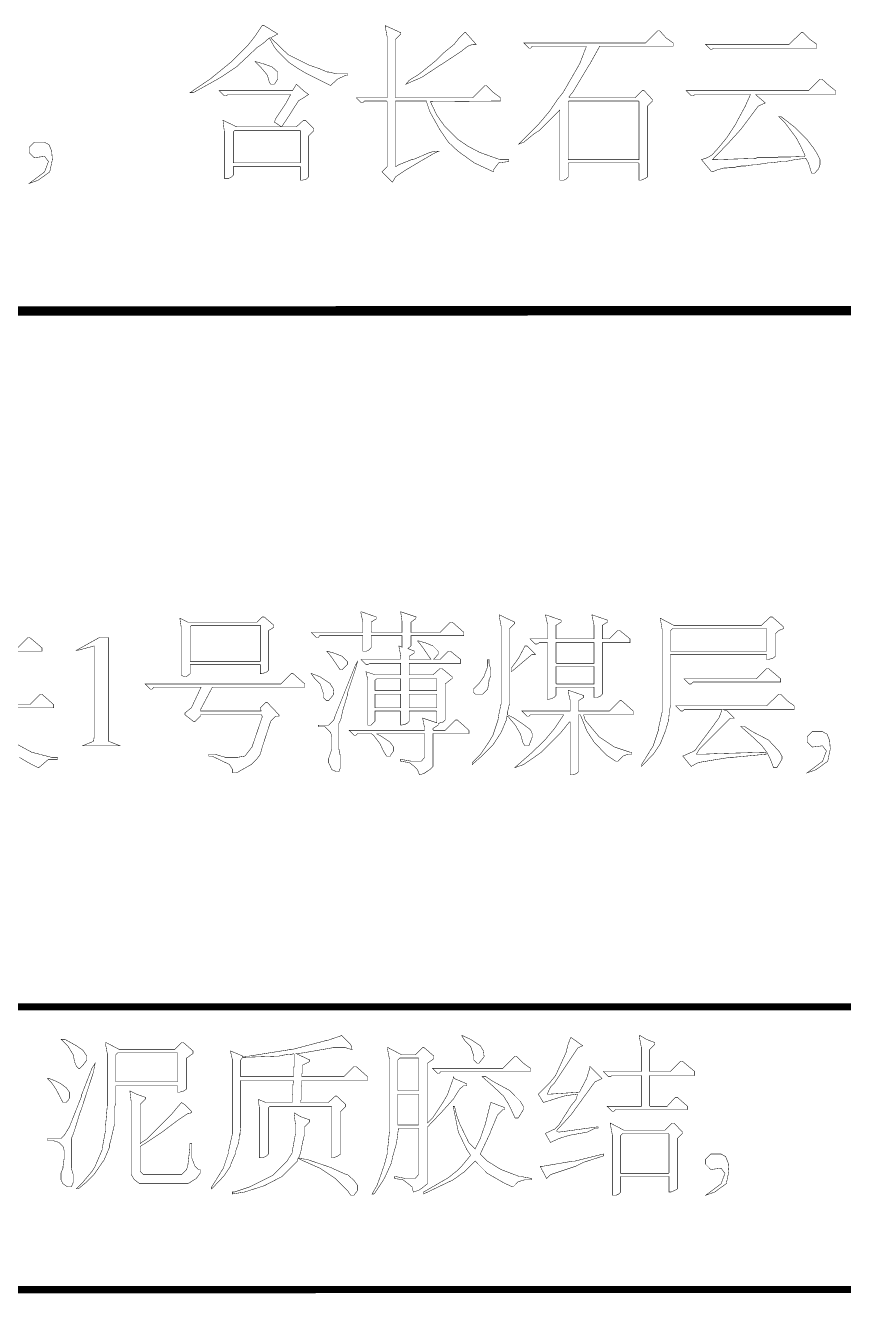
# Model space of a CAD drawing. Extents: x 94 to 452, y -72 to 1042.
# Drawn here: x 293.31 to 310.75, y 393.93 to 420.95 of the extents above; entities that cross this region are included whole.
import ezdxf

# ---------------------------------------------------------------- set-up
doc = ezdxf.new("R2010")
doc.units = 0
doc.header["$MEASUREMENT"] = 0
doc.layers.add('TREE_LAYER', color=7, linetype='Continuous')

msp = doc.modelspace()

# ---------------------------------------------------------------- linework, layer by layer
at = {"layer": 'TREE_LAYER'}
for points, const_width, elevation in [([(298.39848, 420.94358), (298.357303, 420.94358), (298.343578, 420.929854), (298.206323, 420.723972), (298.069068, 420.545541), (297.684754, 420.161227), (297.245539, 419.804364), (296.820048, 419.516129), (296.888676, 419.516129), (297.286715, 419.735737), (297.478872, 419.845541), (297.808284, 420.065148), (298.247499, 420.476913), (298.288676, 420.504364), (298.384754, 420.572992), (298.508284, 420.682795), (298.604362, 420.504364), (298.686715, 420.39456), (298.920048, 420.161227), (299.125931, 420.023972), (299.290637, 419.927893), (299.812205, 419.667109), (299.963186, 419.804364), (300.141617, 419.886717), (300.182793, 419.886717), (300.182793, 419.914168), (299.94946, 419.914168), (299.771029, 419.955344), (299.743578, 419.955344), (299.578872, 420.023972), (299.345539, 420.106325), (298.906323, 420.325933), (298.535735, 420.682795), (298.686715, 420.765148), (298.39848, 420.94358), (298.39848, 420.94358)], 0.01, 44), ([(300.978872, 420.94358), (300.978872, 420.94358), (300.978872, 420.916129), (301.020048, 420.696521), (301.020048, 419.406325), (301.006323, 419.406325), (300.361225, 419.406325), (300.471029, 419.296521), (300.49848, 419.296521), (300.539656, 419.337697), (301.006323, 419.337697), (301.020048, 419.323972), (301.020048, 417.937697), (300.910244, 417.827893), (301.129852, 417.608286), (301.19848, 417.71809), (301.212205, 417.731815), (301.418088, 417.86907), (301.788676, 418.088678), (302.04946, 418.239658), (302.118088, 418.267109), (302.035735, 418.267109), (301.925931, 418.239658), (301.569068, 418.088678), (301.541617, 418.088678), (301.267107, 417.978874), (301.19848, 417.937697), (301.19848, 417.951423), (301.19848, 419.323972), (301.19848, 419.337697), (301.857303, 419.337697), (301.857303, 419.323972), (301.925931, 419.11809), (301.953382, 419.063188), (302.145539, 418.72005), (302.32397, 418.459266), (302.529852, 418.267109), (302.872989, 418.02005), (303.284754, 417.827893), (303.284754, 417.86907), (303.394558, 418.02005), (303.614166, 418.047501), (303.614166, 418.088678), (303.422009, 418.088678), (302.996519, 418.239658), (302.735735, 418.376913), (302.516127, 418.527893), (302.241617, 418.802403), (302.076911, 419.035737), (301.939656, 419.323972), (303.435735, 419.337697), (303.435735, 419.406325), (303.284754, 419.516129), (303.133774, 419.667109), (303.106323, 419.667109), (302.845539, 419.406325), (301.19848, 419.406325), (301.19848, 419.406325), (301.19848, 420.655344), (301.308284, 420.765148), (301.308284, 420.792599), (301.129852, 420.874952), (300.978872, 420.94358), (300.978872, 420.94358)], 0.01, 44), ([(302.694558, 420.792599), (302.667107, 420.792599), (302.543578, 420.66907), (302.447499, 420.545541), (302.227891, 420.367109), (302.063186, 420.202403), (301.706323, 419.914168), (301.486715, 419.776913), (301.418088, 419.69456), (301.761225, 419.845541), (302.59848, 420.39456), (302.735735, 420.504364), (302.845539, 420.545541), (302.914166, 420.545541), (302.694558, 420.792599), (302.694558, 420.792599)], 0.01, 44), ([(306.825931, 420.833776), (306.784754, 420.833776), (306.52397, 420.572992), (303.929852, 420.572992), (304.039656, 420.463188), (304.080833, 420.463188), (304.108284, 420.504364), (305.261225, 420.504364), (305.261225, 420.490639), (305.12397, 420.133776), (304.767107, 419.516129), (304.657303, 419.378874), (304.478872, 419.11809), (304.259264, 418.857305), (303.820048, 418.41809), (303.929852, 418.459266), (304.14946, 418.637697), (304.259264, 418.706325), (304.69848, 419.145541), (304.69848, 419.145541), (304.69848, 417.649462), (304.780833, 417.649462), (304.835735, 417.676913), (304.876911, 417.71809), (304.876911, 418.006325), (304.890637, 418.02005), (306.372989, 418.02005), (306.386715, 418.006325), (306.386715, 417.649462), (306.427891, 417.649462), (306.52397, 417.690639), (306.565146, 417.71809), (306.565146, 419.227893), (306.67495, 419.337697), (306.67495, 419.365148), (306.496519, 419.557305), (306.455342, 419.557305), (306.304362, 419.406325), (304.904362, 419.406325), (304.890637, 419.42005), (304.986715, 419.54358), (305.316127, 420.092599), (305.343578, 420.133776), (305.54946, 420.504364), (307.114166, 420.504364), (307.114166, 420.572992), (306.963186, 420.682795), (306.825931, 420.833776), (306.825931, 420.833776)], 0.01, 44), ([(309.886715, 420.792599), (309.845539, 420.792599), (309.584754, 420.545541), (307.80044, 420.545541), (307.910244, 420.435737), (307.937695, 420.435737), (307.978872, 420.463188), (310.17495, 420.463188), (310.17495, 420.545541), (310.02397, 420.655344), (309.886715, 420.792599), (309.886715, 420.792599)], 0.01, 44), ([(298.220048, 420.174952), (298.206323, 420.174952), (298.329852, 420.051423), (298.467107, 419.886717), (298.508284, 419.735737), (298.535735, 419.69456), (298.618088, 419.69456), (298.686715, 419.804364), (298.686715, 419.955344), (298.563186, 420.065148), (298.371029, 420.133776), (298.316127, 420.147501), (298.220048, 420.174952), (298.220048, 420.174952)], 0.01, 44), ([(299.084754, 419.69456), (299.002401, 419.557305), (297.437695, 419.557305), (297.547499, 419.447501), (297.588676, 419.447501), (297.629852, 419.474952), (298.961225, 419.474952), (298.961225, 419.474952), (298.865146, 419.296521), (298.645539, 418.967109), (298.618088, 418.898482), (298.618088, 418.884756), (298.727891, 418.816129), (298.755342, 418.788678), (298.755342, 418.788678), (297.808284, 418.788678), (297.520048, 418.925933), (297.547499, 418.692599), (297.547499, 417.690639), (297.643578, 417.690639), (297.69848, 417.71809), (297.739656, 417.759266), (297.739656, 417.937697), (297.739656, 417.937697), (299.153382, 417.937697), (299.167107, 417.937697), (299.167107, 417.649462), (299.208284, 417.649462), (299.304362, 417.676913), (299.345539, 417.71809), (299.345539, 418.596521), (299.455342, 418.706325), (299.455342, 418.747501), (299.276911, 418.925933), (299.235735, 418.925933), (299.084754, 418.788678), (298.769068, 418.788678), (298.769068, 418.788678), (298.865146, 418.925933), (299.125931, 419.337697), (299.345539, 419.474952), (299.235735, 419.557305), (299.084754, 419.69456), (299.084754, 419.69456)], 0.01, 44), ([(310.284754, 419.804364), (310.243578, 419.804364), (309.996519, 419.557305), (307.388676, 419.557305), (307.49848, 419.447501), (307.539656, 419.447501), (307.580833, 419.474952), (308.761225, 419.474952), (308.761225, 419.474952), (308.651421, 419.227893), (308.472989, 418.898482), (308.445539, 418.84358), (308.267107, 418.56907), (308.088676, 418.349462), (307.937695, 418.184756), (307.841617, 418.129854), (307.718088, 418.088678), (307.92397, 417.841619), (307.951421, 417.827893), (308.047499, 417.86907), (308.19848, 417.910246), (308.267107, 417.910246), (308.308284, 417.923972), (308.34946, 417.923972), (308.390637, 417.923972), (308.431813, 417.923972), (308.472989, 417.937697), (308.541617, 417.937697), (308.555342, 417.951423), (308.665146, 417.951423), (308.678872, 417.965148), (308.706323, 417.965148), (308.843578, 417.978874), (308.884754, 417.978874), (308.89848, 417.978874), (308.967107, 417.992599), (309.145539, 418.02005), (309.186715, 418.02005), (309.186715, 418.02005), (309.420048, 418.047501), (309.461225, 418.047501), (309.502401, 418.047501), (309.708284, 418.088678), (309.941617, 418.116129), (309.996519, 418.02005), (310.065146, 417.800442), (310.133774, 417.800442), (310.216127, 417.896521), (310.243578, 417.978874), (310.243578, 418.088678), (310.17495, 418.225933), (310.106323, 418.335737), (309.969068, 418.514168), (309.708284, 418.774952), (309.516127, 418.925933), (309.406323, 419.008286), (309.365146, 419.008286), (309.488676, 418.884756), (309.735735, 418.555344), (309.845539, 418.349462), (309.927891, 418.171031), (309.914166, 418.157305), (309.571029, 418.14358), (309.571029, 418.14358), (309.461225, 418.14358), (309.461225, 418.14358), (309.351421, 418.14358), (309.337695, 418.129854), (309.227891, 418.129854), (309.227891, 418.129854), (309.118088, 418.129854), (309.118088, 418.129854), (308.89848, 418.129854), (308.884754, 418.116129), (308.061225, 418.088678), (308.061225, 418.088678), (307.951421, 418.088678), (307.951421, 418.088678), (308.308284, 418.459266), (308.569068, 418.747501), (308.925931, 419.227893), (309.076911, 419.296521), (308.884754, 419.461227), (308.871029, 419.474952), (308.871029, 419.474952), (310.572989, 419.474952), (310.572989, 419.557305), (310.435735, 419.667109), (310.284754, 419.804364), (310.284754, 419.804364)], 0.01, 44), ([(304.876911, 419.323972), (304.890637, 419.337697), (306.372989, 419.337697), (306.386715, 419.323972), (306.386715, 418.088678), (306.372989, 418.088678), (304.890637, 418.088678), (304.876911, 418.088678), (304.876911, 419.323972), (304.876911, 419.323972)], 0.01, 44), ([(297.767107, 418.706325), (297.767107, 418.706325), (299.153382, 418.706325), (299.167107, 418.706325), (299.167107, 418.02005), (299.153382, 418.02005), (297.739656, 418.02005), (297.739656, 418.02005), (297.739656, 418.678874), (297.767107, 418.706325), (297.767107, 418.706325)], 0.01, 44), ([(293.718088, 418.459266), (293.49848, 418.459266), (293.388676, 418.349462), (293.388676, 418.239658), (293.49848, 418.129854), (293.718088, 418.157305), (293.80044, 418.047501), (293.718088, 417.827893), (293.388676, 417.580835), (293.580833, 417.649462), (293.827891, 417.827893), (293.882793, 418.088678), (293.869068, 418.267109), (293.814166, 418.404364), (293.718088, 418.459266), (293.718088, 418.459266)], 0.01, 44), ([(221.22612, 414.84403), (449.22612, 414.90873)], 0.2, 228.000009), ([(298.398345, 408.345608), (298.357168, 408.345608), (298.247364, 408.235804), (296.765011, 408.235804), (296.600305, 408.318157), (296.627756, 408.139725), (296.627756, 407.110313), (296.696384, 407.069137), (296.73756, 407.069137), (296.819913, 407.137764), (296.819913, 407.316196), (296.819913, 407.329921), (298.315992, 407.329921), (298.315992, 407.316196), (298.315992, 407.137764), (298.357168, 407.137764), (298.466972, 407.178941), (298.494423, 407.220117), (298.494423, 408.057372), (298.604227, 408.126), (298.604227, 408.167176), (298.398345, 408.345608), (298.398345, 408.345608)], 0.01, 45), ([(300.470894, 408.455411), (300.457168, 408.455411), (300.457168, 408.441686), (300.498345, 408.249529), (300.498345, 408.029921), (300.498345, 408.016196), (299.400305, 408.016196), (299.510109, 407.906392), (299.551286, 407.906392), (299.578737, 407.947568), (300.498345, 407.947568), (300.498345, 407.947568), (300.498345, 407.618157), (300.580697, 407.618157), (300.635599, 407.645608), (300.676776, 407.686784), (300.676776, 407.947568), (300.690501, 407.947568), (301.335599, 407.947568), (301.335599, 407.947568), (301.335599, 407.714235), (301.335599, 407.70051), (301.266972, 407.727961), (301.308148, 407.522078), (301.294423, 407.439725), (300.457168, 407.439725), (300.566972, 407.329921), (300.608148, 407.329921), (300.649325, 407.357372), (301.294423, 407.357372), (301.308148, 407.357372), (301.308148, 407.110313), (301.294423, 407.110313), (300.772854, 407.110313), (300.690501, 407.137764), (300.566972, 407.178941), (300.608148, 407.00051), (300.608148, 406.039725), (300.676776, 406.039725), (300.759129, 406.122078), (300.759129, 406.327961), (300.759129, 406.341686), (301.294423, 406.341686), (301.308148, 406.327961), (301.308148, 406.039725), (301.390501, 406.053451), (301.445403, 406.080902), (301.48658, 406.122078), (301.48658, 406.327961), (301.48658, 406.341686), (302.06305, 406.341686), (302.076776, 406.327961), (302.076776, 406.094627), (302.06305, 406.094627), (301.774815, 406.190706), (301.815992, 405.984823), (301.815992, 405.929921), (300.210109, 405.929921), (300.319913, 405.820117), (300.347364, 405.820117), (300.388541, 405.861294), (300.676776, 405.861294), (300.731678, 405.820117), (300.868933, 405.641686), (300.93756, 405.490706), (301.006188, 405.380902), (301.088541, 405.380902), (301.088541, 405.394627), (301.157168, 405.490706), (301.157168, 405.573059), (301.074815, 405.682862), (300.868933, 405.820117), (300.800305, 405.847568), (300.800305, 405.861294), (300.800305, 405.861294), (301.815992, 405.861294), (301.815992, 405.861294), (301.815992, 405.353451), (301.747364, 405.271098), (301.541482, 405.271098), (301.308148, 405.312274), (301.308148, 405.271098), (301.48658, 405.243647), (301.596384, 405.161294), (301.665011, 405.092666), (301.706188, 404.982862), (301.802266, 405.010313), (301.925795, 405.092666), (301.994423, 405.161294), (301.994423, 405.861294), (302.008148, 405.861294), (302.76305, 405.861294), (302.76305, 405.929921), (302.515992, 406.149529), (302.474815, 406.149529), (302.255207, 405.929921), (302.008148, 405.929921), (301.994423, 405.943647), (301.994423, 405.971098), (302.104227, 406.039725), (302.104227, 406.080902), (302.117952, 406.080902), (302.214031, 406.108353), (302.255207, 406.149529), (302.255207, 406.918157), (302.392462, 407.027961), (302.406188, 407.027961), (302.406188, 407.069137), (302.18658, 407.247568), (302.145403, 407.247568), (301.994423, 407.110313), (301.48658, 407.110313), (301.48658, 407.110313), (301.48658, 407.357372), (301.48658, 407.357372), (302.584619, 407.357372), (302.584619, 407.439725), (302.365011, 407.618157), (302.323835, 407.618157), (302.145403, 407.439725), (302.008148, 407.439725), (302.008148, 407.439725), (302.104227, 407.549529), (302.104227, 407.618157), (301.994423, 407.727961), (301.829717, 407.796588), (301.774815, 407.810313), (301.678737, 407.837764), (301.665011, 407.837764), (301.774815, 407.70051), (301.953246, 407.439725), (301.953246, 407.439725), (301.48658, 407.439725), (301.48658, 407.508353), (301.596384, 407.57698), (301.596384, 407.618157), (301.459129, 407.673059), (301.527756, 407.727961), (301.527756, 407.947568), (301.527756, 407.947568), (302.653246, 407.947568), (302.653246, 408.016196), (302.406188, 408.235804), (302.365011, 408.235804), (302.145403, 408.016196), (301.527756, 408.016196), (301.527756, 408.029921), (301.527756, 408.235804), (301.623835, 408.304431), (301.63756, 408.345608), (301.308148, 408.455411), (301.308148, 408.455411), (301.308148, 408.441686), (301.335599, 408.249529), (301.335599, 408.029921), (301.335599, 408.016196), (300.690501, 408.016196), (300.676776, 408.029921), (300.676776, 408.235804), (300.78658, 408.304431), (300.78658, 408.345608), (300.470894, 408.455411), (300.470894, 408.455411)], 0.01, 45), ([(303.421874, 408.386784), (303.408148, 408.386784), (303.408148, 408.359333), (303.449325, 408.139725), (303.449325, 406.506392), (303.394423, 406.245608), (303.380697, 406.149529), (303.270894, 405.820117), (303.16109, 405.641686), (303.010109, 405.422078), (302.831678, 405.243647), (302.831678, 405.20247), (303.065011, 405.408353), (303.270894, 405.614235), (303.449325, 405.888745), (303.559129, 406.149529), (303.572854, 406.231882), (303.600305, 406.218157), (303.751286, 406.039725), (303.86109, 405.847568), (303.915992, 405.655411), (303.957168, 405.60051), (304.039521, 405.60051), (304.108148, 405.778941), (304.108148, 405.861294), (304.080697, 405.929921), (304.053246, 405.957372), (303.888541, 406.080902), (303.723835, 406.190706), (303.58658, 406.259333), (303.58658, 406.327961), (303.627756, 406.506392), (303.627756, 408.098549), (303.73756, 408.208353), (303.73756, 408.235804), (303.559129, 408.318157), (303.421874, 408.386784), (303.421874, 408.386784)], 0.01, 45), ([(304.410109, 408.386784), (304.396384, 408.386784), (304.396384, 408.373059), (304.43756, 408.180902), (304.43756, 407.878941), (304.43756, 407.878941), (304.066972, 407.878941), (304.176776, 407.769137), (304.217952, 407.769137), (304.259129, 407.796588), (304.43756, 407.796588), (304.43756, 407.796588), (304.43756, 406.588745), (304.519913, 406.60247), (304.574815, 406.629921), (304.615992, 406.671098), (304.615992, 406.849529), (304.629717, 406.849529), (305.425795, 406.849529), (305.425795, 406.849529), (305.425795, 406.629921), (305.494423, 406.629921), (305.56305, 406.657372), (305.604227, 406.698549), (305.604227, 407.796588), (305.617952, 407.796588), (306.194423, 407.796588), (306.194423, 407.878941), (305.974815, 408.057372), (305.933639, 408.057372), (305.755207, 407.878941), (305.617952, 407.878941), (305.604227, 407.878941), (305.604227, 408.167176), (305.714031, 408.235804), (305.714031, 408.27698), (305.398345, 408.386784), (305.384619, 408.386784), (305.384619, 408.373059), (305.425795, 408.180902), (305.425795, 407.878941), (305.425795, 407.878941), (304.629717, 407.878941), (304.615992, 407.878941), (304.615992, 408.167176), (304.725795, 408.235804), (304.725795, 408.27698), (304.410109, 408.386784), (304.410109, 408.386784)], 0.01, 45), ([(309.227756, 408.345608), (309.18658, 408.345608), (308.994423, 408.167176), (307.127756, 408.167176), (306.839521, 408.318157), (306.880697, 408.071098), (306.880697, 406.327961), (306.798345, 405.957372), (306.798345, 405.929921), (306.688541, 405.60051), (306.578737, 405.422078), (306.441482, 405.20247), (306.441482, 405.161294), (306.702266, 405.435804), (306.839521, 405.641686), (306.949325, 405.916196), (307.017952, 406.149529), (307.031678, 406.314235), (307.059129, 406.478941), (307.059129, 407.535804), (307.059129, 407.549529), (309.104227, 407.549529), (309.104227, 407.535804), (309.104227, 407.439725), (309.145403, 407.439725), (309.241482, 407.467176), (309.296384, 407.508353), (309.296384, 407.988745), (309.365011, 408.057372), (309.474815, 408.098549), (309.474815, 408.126), (309.227756, 408.345608), (309.227756, 408.345608)], 0.01, 45), ([(296.847364, 408.167176), (296.847364, 408.167176), (298.315992, 408.167176), (298.315992, 408.167176), (298.315992, 407.398549), (298.315992, 407.398549), (296.819913, 407.398549), (296.819913, 407.398549), (296.819913, 408.126), (296.847364, 408.167176), (296.847364, 408.167176)], 0.01, 45), ([(307.08658, 408.084823), (307.100305, 408.098549), (309.104227, 408.098549), (309.104227, 408.084823), (309.104227, 407.618157), (309.104227, 407.618157), (307.059129, 407.618157), (307.059129, 407.618157), (307.059129, 408.057372), (307.08658, 408.084823), (307.08658, 408.084823)], 0.01, 45), ([(292.345403, 407.618157), (293.66305, 407.618157), (293.66305, 407.686784), (293.402266, 407.906392), (293.36109, 407.906392), (293.141482, 407.686784)], 0.01, 45), ([(295.076776, 407.906392), (294.884619, 407.906392), (294.390501, 407.631882), (294.417952, 407.631882), (294.774815, 407.727961), (294.774815, 407.480902), (294.774815, 405.792666), (294.76109, 405.696588), (294.527756, 405.60051), (295.323835, 405.60051), (295.117952, 405.682862), (295.076776, 405.696588), (295.076776, 405.778941), (295.076776, 407.906392), (295.076776, 407.906392)], 0.01, 45), ([(303.998345, 407.727961), (303.957168, 407.727961), (303.819913, 407.467176), (303.668933, 407.261294), (303.668933, 407.178941), (304.108148, 407.549529), (304.176776, 407.549529), (303.998345, 407.727961), (303.998345, 407.727961)], 0.01, 45), ([(304.615992, 407.796588), (304.629717, 407.796588), (305.425795, 407.796588), (305.425795, 407.796588), (305.425795, 407.371098), (305.425795, 407.357372), (304.629717, 407.357372), (304.615992, 407.371098), (304.615992, 407.796588), (304.615992, 407.796588)], 0.01, 45), ([(299.743443, 407.618157), (299.729717, 407.618157), (299.839521, 407.480902), (300.017952, 407.220117), (300.059129, 407.220117), (300.168933, 407.329921), (300.168933, 407.398549), (300.059129, 407.508353), (299.880697, 407.57698), (299.825795, 407.590706), (299.743443, 407.618157), (299.743443, 407.618157)], 0.01, 45), ([(300.388541, 407.398549), (300.347364, 407.329921), (299.908148, 406.231882), (299.880697, 406.149529), (299.770894, 406.039725), (299.551286, 406.039725), (299.551286, 406.012274), (299.688541, 406.012274), (299.81207, 405.888745), (299.839521, 405.792666), (299.839521, 405.531882), (299.770894, 405.326), (299.770894, 405.243647), (299.839521, 405.092666), (299.935599, 405.05149), (299.990501, 405.05149), (300.017952, 405.120117), (300.017952, 405.394627), (299.990501, 405.531882), (299.990501, 406.080902), (300.031678, 406.163255), (300.072854, 406.355411), (300.168933, 406.671098), (300.168933, 406.712274), (300.347364, 407.247568), (300.388541, 407.398549), (300.388541, 407.398549)], 0.01, 45), ([(303.188541, 407.439725), (303.16109, 407.439725), (303.16109, 407.288745), (303.078737, 407.069137), (302.968933, 406.918157), (302.859129, 406.808353), (302.859129, 406.739725), (302.900305, 406.698549), (303.051286, 406.698549), (303.16109, 406.808353), (303.188541, 406.973059), (303.188541, 407.00051), (303.229717, 407.096588), (303.229717, 407.220117), (303.188541, 407.357372), (303.188541, 407.439725), (303.188541, 407.439725)], 0.01, 45), ([(304.615992, 407.288745), (304.629717, 407.288745), (305.425795, 407.288745), (305.425795, 407.288745), (305.425795, 406.931882), (305.425795, 406.918157), (304.629717, 406.918157), (304.615992, 406.931882), (304.615992, 407.288745), (304.615992, 407.288745)], 0.01, 45), ([(309.145403, 407.247568), (309.104227, 407.247568), (308.884619, 407.027961), (307.347364, 407.027961), (307.457168, 406.918157), (307.498345, 406.918157), (307.539521, 406.959333), (309.406188, 406.959333), (309.406188, 407.027961), (309.145403, 407.247568), (309.145403, 407.247568)], 0.01, 45), ([(299.015992, 407.137764), (298.974815, 407.137764), (298.755207, 406.918157), (295.859129, 406.918157), (295.968933, 406.808353), (296.010109, 406.808353), (296.051286, 406.849529), (297.053246, 406.849529), (297.053246, 406.849529), (297.039521, 406.822078), (296.847364, 406.410313), (296.710109, 406.30051), (296.710109, 406.259333), (296.888541, 406.122078), (296.929717, 406.122078), (297.039521, 406.231882), (297.039521, 406.259333), (298.343443, 406.259333), (298.357168, 406.218157), (298.13756, 405.573059), (297.98658, 405.380902), (297.821874, 405.353451), (297.574815, 405.353451), (297.341482, 405.422078), (297.217952, 405.422078), (297.217952, 405.380902), (297.28658, 405.380902), (297.657168, 405.20247), (297.725795, 405.092666), (297.725795, 405.024039), (297.808148, 405.024039), (298.123835, 405.20247), (298.247364, 405.326), (298.315992, 405.422078), (298.357168, 405.573059), (298.535599, 406.122078), (298.645403, 406.231882), (298.714031, 406.231882), (298.714031, 406.259333), (298.466972, 406.520117), (298.425795, 406.520117), (298.315992, 406.410313), (298.329717, 406.355411), (298.329717, 406.341686), (297.039521, 406.341686), (297.039521, 406.369137), (297.28658, 406.835804), (297.300305, 406.849529), (299.26305, 406.849529), (299.26305, 406.918157), (299.015992, 407.137764), (299.015992, 407.137764)], 0.01, 45), ([(299.414031, 407.137764), (299.400305, 407.137764), (299.468933, 407.041686), (299.592462, 406.918157), (299.66109, 406.712274), (299.66109, 406.629921), (299.729717, 406.561294), (299.770894, 406.561294), (299.880697, 406.698549), (299.866972, 406.822078), (299.798345, 406.931882), (299.592462, 407.069137), (299.414031, 407.137764), (299.414031, 407.137764)], 0.01, 45), ([(300.800305, 407.027961), (300.814031, 407.027961), (301.294423, 407.027961), (301.308148, 407.027961), (301.308148, 406.780902), (301.294423, 406.780902), (300.759129, 406.780902), (300.759129, 406.780902), (300.759129, 407.00051), (300.800305, 407.027961), (300.800305, 407.027961)], 0.01, 45), ([(301.48658, 407.027961), (301.48658, 407.027961), (302.06305, 407.027961), (302.076776, 407.027961), (302.076776, 406.780902), (302.06305, 406.780902), (301.48658, 406.780902), (301.48658, 406.780902), (301.48658, 407.027961), (301.48658, 407.027961)], 0.01, 45), ([(292.482658, 406.410313), (293.910109, 406.410313), (293.910109, 406.478941), (293.66305, 406.698549), (293.621874, 406.698549), (293.402266, 406.478941), (292.26305, 406.478941)], 0.01, 45), ([(300.759129, 406.698549), (300.759129, 406.698549), (301.294423, 406.698549), (301.308148, 406.698549), (301.308148, 406.410313), (301.294423, 406.410313), (300.759129, 406.410313), (300.759129, 406.410313), (300.759129, 406.698549), (300.759129, 406.698549)], 0.01, 45), ([(301.48658, 406.698549), (301.48658, 406.698549), (302.06305, 406.698549), (302.076776, 406.698549), (302.076776, 406.410313), (302.06305, 406.410313), (301.48658, 406.410313), (301.48658, 406.410313), (301.48658, 406.698549), (301.48658, 406.698549)], 0.01, 45), ([(304.890501, 406.780902), (304.876776, 406.780902), (304.876776, 406.753451), (304.917952, 406.575019), (304.917952, 406.341686), (304.904227, 406.341686), (303.888541, 406.341686), (303.998345, 406.231882), (304.039521, 406.231882), (304.066972, 406.259333), (304.766972, 406.259333), (304.780697, 406.259333), (304.588541, 405.971098), (304.368933, 405.710313), (304.080697, 405.435804), (303.73756, 405.133843), (303.929717, 405.20247), (304.28658, 405.449529), (304.725795, 405.888745), (304.904227, 406.108353), (304.917952, 406.108353), (304.917952, 404.982862), (304.98658, 404.982862), (305.055207, 405.010313), (305.096384, 405.05149), (305.096384, 406.259333), (305.096384, 406.259333), (305.123835, 406.259333), (305.13756, 406.259333), (305.274815, 405.916196), (305.425795, 405.682862), (305.68658, 405.408353), (305.892462, 405.271098), (305.933639, 405.271098), (306.043443, 405.380902), (306.153246, 405.422078), (306.235599, 405.422078), (306.235599, 405.463255), (306.194423, 405.463255), (305.865011, 405.573059), (305.535599, 405.792666), (305.247364, 406.135804), (305.233639, 406.163255), (305.206188, 406.259333), (305.206188, 406.259333), (306.26305, 406.259333), (306.26305, 406.341686), (306.015992, 406.561294), (305.974815, 406.561294), (305.755207, 406.341686), (305.096384, 406.341686), (305.096384, 406.341686), (305.096384, 406.561294), (305.206188, 406.629921), (305.206188, 406.671098), (304.890501, 406.780902), (304.890501, 406.780902)], 0.01, 45), ([(309.406188, 406.698549), (309.365011, 406.698549), (309.104227, 406.45149), (307.168933, 406.45149), (307.278737, 406.341686), (307.319913, 406.341686), (307.347364, 406.369137), (308.157168, 406.369137), (308.157168, 406.369137), (308.088541, 406.190706), (307.580697, 405.504431), (307.539521, 405.47698), (307.319913, 405.380902), (307.498345, 405.161294), (307.649325, 405.243647), (307.978737, 405.298549), (308.321874, 405.353451), (308.376776, 405.353451), (309.104227, 405.422078), (309.076776, 405.463255), (308.102266, 405.435804), (308.088541, 405.435804), (307.772854, 405.422078), (307.772854, 405.422078), (307.621874, 405.422078), (307.608148, 405.422078), (307.676776, 405.531882), (308.335599, 406.190706), (308.417952, 406.190706), (308.266972, 406.341686), (308.184619, 406.369137), (308.184619, 406.369137), (308.184619, 406.369137), (309.694423, 406.369137), (309.694423, 406.45149), (309.543443, 406.561294), (309.406188, 406.698549), (309.406188, 406.698549)], 0.01, 45), ([(308.63756, 406.012274), (308.555207, 406.012274), (308.774815, 405.820117), (309.008148, 405.60051), (309.117952, 405.449529), (309.18658, 405.312274), (309.255207, 405.133843), (309.323835, 405.133843), (309.433639, 405.312274), (309.433639, 405.380902), (309.365011, 405.490706), (309.145403, 405.724039), (308.802266, 405.90247), (308.63756, 406.012274), (308.63756, 406.012274)], 0.01, 45), ([(310.298345, 405.90247), (310.078737, 405.90247), (309.968933, 405.792666), (309.968933, 405.682862), (310.078737, 405.573059), (310.298345, 405.60051), (310.380697, 405.490706), (310.298345, 405.271098), (309.968933, 405.024039), (310.16109, 405.092666), (310.408148, 405.271098), (310.46305, 405.531882), (310.449325, 405.710313), (310.394423, 405.847568), (310.298345, 405.90247), (310.298345, 405.90247)], 0.01, 45), ([(293.182658, 405.353451), (293.415992, 405.216196), (293.580697, 405.133843), (293.594423, 405.133843), (293.800305, 405.312274), (293.992462, 405.312274), (293.992462, 405.353451), (293.868933, 405.353451), (293.443443, 405.463255), (293.114031, 405.641686)], 0.01, 45), ([(221.22612, 400.039582), (399.22612, 400.039582)], 0.15, 178), ([(294.150373, 399.346571), (294.06802, 399.346571), (294.219, 399.19559), (294.328804, 399.017159), (294.356255, 398.866178), (294.397432, 398.7701), (294.438608, 398.728924), (294.466059, 398.728924), (294.548412, 398.811277), (294.61704, 398.907355), (294.61704, 398.989708), (294.534687, 399.113237), (294.397432, 399.209316), (294.150373, 399.346571), (294.150373, 399.346571)], 0.01, 46), ([(300.052334, 399.428924), (299.736647, 399.31912), (299.709196, 399.31912), (298.981745, 399.126963), (298.940569, 399.126963), (298.075863, 398.989708), (298.007236, 398.989708), (298.007236, 398.975982), (297.938608, 398.975982), (297.938608, 398.989708), (297.911157, 399.003433), (297.677824, 399.099512), (297.719, 398.92108), (297.719, 397.328924), (297.636647, 396.958335), (297.636647, 396.930884), (297.526843, 396.601473), (297.41704, 396.423041), (297.279785, 396.203433), (297.279785, 396.162257), (297.540569, 396.436767), (297.677824, 396.642649), (297.691549, 396.697551), (297.787628, 396.917159), (297.787628, 396.958335), (297.856255, 397.150492), (297.869981, 397.315198), (297.883706, 397.315198), (297.883706, 397.356375), (297.897432, 397.479904), (297.897432, 398.468139), (297.897432, 398.468139), (299.009196, 398.468139), (299.022922, 398.468139), (299.009196, 398.358335), (299.009196, 398.358335), (299.009196, 398.262257), (299.009196, 398.262257), (299.009196, 398.179904), (298.995471, 398.179904), (298.995471, 398.083826), (298.995471, 398.083826), (298.995471, 398.001473), (298.995471, 398.001473), (298.432726, 398.001473), (298.26802, 398.0701), (298.295471, 397.891669), (298.295471, 396.82108), (298.391549, 396.834806), (298.446451, 396.862257), (298.487628, 396.903433), (298.487628, 397.891669), (298.515079, 397.91912), (299.832726, 397.91912), (299.832726, 397.91912), (299.832726, 396.82108), (299.873902, 396.82108), (299.969981, 396.862257), (300.024883, 396.903433), (300.024883, 397.809316), (300.134687, 397.91912), (300.134687, 397.960296), (299.94253, 398.138728), (299.915079, 398.138728), (299.764098, 398.001473), (299.187628, 398.001473), (299.173902, 398.001473), (299.173902, 398.042649), (299.187628, 398.056375), (299.187628, 398.152453), (299.187628, 398.152453), (299.187628, 398.248531), (299.187628, 398.248531), (299.187628, 398.34461), (299.201353, 398.358335), (299.201353, 398.468139), (299.201353, 398.468139), (300.601353, 398.468139), (300.601353, 398.550492), (300.354294, 398.7701), (300.313118, 398.7701), (300.09351, 398.550492), (299.215079, 398.550492), (299.201353, 398.550492), (299.201353, 398.61912), (299.215079, 398.61912), (299.215079, 398.797551), (299.352334, 398.866178), (299.366059, 398.879904), (299.366059, 398.907355), (299.077824, 399.04461), (299.105275, 399.04461), (299.228804, 399.058335), (299.860177, 399.168139), (300.134687, 399.168139), (300.271942, 399.126963), (300.244491, 399.236767), (300.052334, 399.428924), (300.052334, 399.428924)], 0.01, 46), ([(302.619, 399.428924), (302.605275, 399.428924), (302.673902, 399.31912), (302.797432, 399.19559), (302.866059, 398.989708), (302.866059, 398.907355), (302.934687, 398.838728), (302.975863, 398.838728), (303.085667, 398.975982), (303.071942, 399.099512), (303.003314, 399.209316), (302.797432, 399.346571), (302.619, 399.428924), (302.619, 399.428924)], 0.01, 46), ([(304.938608, 399.387747), (304.924883, 399.374022), (304.869981, 399.223041), (304.828804, 399.058335), (304.609196, 398.577943), (304.499392, 398.440688), (304.238608, 398.179904), (304.348412, 398.001473), (304.787628, 398.138728), (305.062138, 398.179904), (305.075863, 398.179904), (305.048412, 398.0701), (304.938608, 397.932845), (304.677824, 397.52108), (304.595471, 397.438728), (304.389589, 397.342649), (304.499392, 397.150492), (304.677824, 397.232845), (304.897432, 397.301473), (305.281745, 397.3701), (305.446451, 397.452453), (305.515079, 397.452453), (305.515079, 397.479904), (305.487628, 397.479904), (304.677824, 397.3701), (304.636647, 397.383826), (304.636647, 397.411277), (304.938608, 397.740688), (305.446451, 398.440688), (305.597432, 398.509316), (305.336647, 398.7701), (305.336647, 398.728924), (305.26802, 398.509316), (305.11704, 398.22108), (304.499392, 398.179904), (304.430765, 398.179904), (304.499392, 398.330884), (304.581745, 398.413237), (305.075863, 399.154414), (305.089589, 399.168139), (305.185667, 399.209316), (304.938608, 399.387747), (304.938608, 399.387747)], 0.01, 46), ([(306.407236, 399.428924), (306.39351, 399.428924), (306.39351, 399.401473), (306.434687, 399.181865), (306.434687, 398.660296), (306.434687, 398.660296), (305.624883, 398.660296), (305.734687, 398.550492), (305.775863, 398.550492), (305.81704, 398.577943), (306.434687, 398.577943), (306.434687, 398.577943), (306.434687, 397.932845), (306.434687, 397.91912), (305.707236, 397.91912), (305.81704, 397.809316), (305.844491, 397.809316), (305.885667, 397.850492), (307.422922, 397.850492), (307.422922, 397.91912), (307.203314, 398.111277), (307.162138, 398.111277), (306.983706, 397.91912), (306.626843, 397.91912), (306.613118, 397.932845), (306.613118, 398.577943), (306.626843, 398.577943), (307.573902, 398.577943), (307.573902, 398.660296), (307.313118, 398.879904), (307.271942, 398.879904), (307.052334, 398.660296), (306.626843, 398.660296), (306.613118, 398.660296), (306.613118, 399.126963), (306.722922, 399.236767), (306.722922, 399.277943), (306.544491, 399.346571), (306.407236, 399.428924), (306.407236, 399.428924)], 0.01, 46), ([(295.028804, 399.277943), (295.015079, 399.277943), (295.015079, 399.250492), (295.056255, 399.030884), (295.056255, 397.960296), (295.015079, 397.479904), (295.015079, 397.397551), (294.946451, 397.026963), (294.946451, 396.999512), (294.795471, 396.642649), (294.726843, 396.532845), (294.507236, 396.272061), (294.397432, 396.162257), (294.438608, 396.162257), (294.603314, 396.299512), (294.76802, 396.464218), (294.987628, 396.779904), (295.097432, 397.040688), (295.097432, 397.09559), (295.124883, 397.177943), (295.166059, 397.356375), (295.207236, 397.534806), (295.207236, 397.891669), (295.234687, 397.987747), (295.234687, 398.358335), (295.248412, 398.358335), (296.552334, 398.358335), (296.552334, 398.358335), (296.552334, 398.22108), (296.59351, 398.22108), (296.689589, 398.248531), (296.744491, 398.289708), (296.744491, 398.948531), (296.881745, 399.04461), (296.881745, 399.058335), (296.881745, 399.099512), (296.675863, 399.277943), (296.634687, 399.277943), (296.483706, 399.126963), (295.31704, 399.126963), (295.028804, 399.277943), (295.028804, 399.277943)], 0.01, 46), ([(301.040569, 399.168139), (301.026843, 399.168139), (301.026843, 399.140688), (301.06802, 398.92108), (301.06802, 397.383826), (301.026843, 396.985786), (301.026843, 396.930884), (300.971942, 396.725002), (300.958216, 396.6701), (300.807236, 396.24461), (300.697432, 396.052453), (300.738608, 396.052453), (300.752334, 396.066178), (300.958216, 396.381865), (301.109196, 396.711277), (301.136647, 396.848531), (301.219, 397.136767), (301.260177, 397.452453), (301.685667, 397.452453), (301.685667, 397.438728), (301.685667, 396.464218), (301.61704, 396.381865), (301.411157, 396.381865), (301.205275, 396.423041), (301.177824, 396.423041), (301.177824, 396.381865), (301.356255, 396.354414), (301.466059, 396.272061), (301.548412, 396.203433), (301.575863, 396.093629), (301.699392, 396.134806), (301.795471, 396.203433), (301.877824, 396.272061), (301.877824, 397.479904), (302.166059, 397.781865), (302.426843, 398.0701), (302.564098, 398.289708), (302.646451, 398.358335), (302.715079, 398.358335), (302.715079, 398.399512), (302.454294, 398.509316), (302.426843, 398.550492), (302.426843, 398.509316), (302.303314, 398.166178), (302.207236, 398.001473), (301.987628, 397.672061), (301.877824, 397.562257), (301.877824, 397.562257), (301.877824, 398.838728), (302.015079, 398.934806), (302.015079, 398.948531), (302.015079, 398.989708), (301.809196, 399.168139), (301.76802, 399.168139), (301.61704, 399.017159), (301.328804, 399.017159), (301.040569, 399.168139), (301.040569, 399.168139)], 0.01, 46), ([(294.795471, 398.838728), (294.726843, 398.728924), (294.507236, 398.166178), (294.507236, 398.138728), (294.246451, 397.479904), (294.136647, 397.301473), (294.06802, 397.232845), (293.779785, 397.232845), (293.779785, 397.191669), (293.889589, 397.191669), (294.026843, 397.150492), (294.109196, 397.068139), (294.136647, 396.972061), (294.136647, 396.82108), (294.109196, 396.628924), (294.109196, 396.601473), (294.06802, 396.505394), (294.06802, 396.354414), (294.109196, 396.272061), (294.205275, 396.203433), (294.287628, 396.203433), (294.328804, 396.299512), (294.328804, 396.464218), (294.287628, 396.601473), (294.287628, 397.232845), (294.328804, 397.328924), (294.369981, 397.452453), (294.466059, 397.768139), (294.49351, 397.836767), (294.76802, 398.674022), (294.76802, 398.701473), (294.795471, 398.838728), (294.795471, 398.838728)], 0.01, 46), ([(295.275863, 399.058335), (295.275863, 399.058335), (296.552334, 399.058335), (296.552334, 399.058335), (296.552334, 398.440688), (296.552334, 398.440688), (295.248412, 398.440688), (295.234687, 398.440688), (295.234687, 399.017159), (295.275863, 399.058335), (295.275863, 399.058335)], 0.01, 46), ([(299.009196, 399.030884), (299.009196, 399.04461), (299.036647, 399.030884), (299.036647, 398.756375), (299.022922, 398.756375), (299.022922, 398.660296), (299.022922, 398.646571), (299.022922, 398.550492), (299.009196, 398.550492), (297.897432, 398.550492), (297.897432, 398.550492), (297.897432, 398.907355), (297.938608, 398.962257), (298.707236, 398.989708), (298.844491, 399.017159), (299.009196, 399.030884), (299.009196, 399.030884)], 0.01, 46), ([(301.287628, 398.948531), (301.287628, 398.948531), (301.685667, 398.948531), (301.685667, 398.948531), (301.685667, 398.262257), (301.685667, 398.248531), (301.260177, 398.248531), (301.246451, 398.262257), (301.246451, 398.907355), (301.287628, 398.948531), (301.287628, 398.948531)], 0.01, 46), ([(303.771942, 398.989708), (303.744491, 398.989708), (303.483706, 398.728924), (301.987628, 398.728924), (302.097432, 398.61912), (302.124883, 398.61912), (302.166059, 398.660296), (304.073902, 398.660296), (304.073902, 398.728924), (303.922922, 398.838728), (303.771942, 398.989708), (303.771942, 398.989708)], 0.01, 46), ([(303.126843, 398.550492), (303.044491, 398.550492), (303.264098, 398.358335), (303.497432, 398.138728), (303.59351, 397.987747), (303.662138, 397.850492), (303.744491, 397.672061), (303.813118, 397.672061), (303.922922, 397.850492), (303.922922, 397.91912), (303.854294, 398.028924), (303.620961, 398.262257), (303.291549, 398.440688), (303.126843, 398.550492), (303.126843, 398.550492)], 0.01, 46), ([(293.820961, 398.509316), (293.779785, 398.509316), (293.862138, 398.426963), (293.958216, 398.289708), (294.109196, 398.001473), (294.177824, 398.001473), (294.219, 398.042649), (294.246451, 398.097551), (294.246451, 398.22108), (294.177824, 398.317159), (294.06802, 398.399512), (293.930765, 398.468139), (293.820961, 398.509316), (293.820961, 398.509316)], 0.01, 46), ([(295.536647, 398.248531), (295.536647, 398.248531), (295.536647, 398.234806), (295.564098, 398.015198), (295.564098, 396.464218), (295.632726, 396.354414), (295.74253, 396.272061), (296.771942, 396.272061), (296.840569, 396.313237), (296.950373, 396.381865), (297.032726, 396.491669), (297.032726, 396.574022), (296.991549, 396.574022), (296.922922, 396.642649), (296.854294, 396.82108), (296.854294, 397.123041), (296.813118, 397.123041), (296.813118, 397.026963), (296.771942, 396.6701), (296.744491, 396.574022), (296.634687, 396.464218), (295.824883, 396.464218), (295.756255, 396.532845), (295.756255, 397.068139), (295.89351, 397.150492), (296.222922, 397.3701), (296.566059, 397.630884), (296.771942, 397.768139), (296.854294, 397.781865), (296.854294, 397.809316), (296.703314, 397.960296), (296.634687, 398.001473), (296.415079, 397.740688), (295.89351, 397.21912), (295.783706, 397.150492), (295.756255, 397.123041), (295.756255, 397.136767), (295.756255, 397.960296), (295.866059, 398.0701), (295.866059, 398.111277), (295.673902, 398.179904), (295.536647, 398.248531), (295.536647, 398.248531)], 0.01, 46), ([(301.246451, 398.179904), (301.260177, 398.179904), (301.685667, 398.179904), (301.685667, 398.179904), (301.685667, 397.52108), (301.685667, 397.52108), (301.260177, 397.52108), (301.246451, 397.52108), (301.246451, 398.179904), (301.246451, 398.179904)], 0.01, 46), ([(303.236647, 398.001473), (303.222922, 398.001473), (303.222922, 397.987747), (303.113118, 397.548531), (303.003314, 397.232845), (302.89351, 397.013237), (302.756255, 397.150492), (302.564098, 397.548531), (302.495471, 397.740688), (302.454294, 397.91912), (302.426843, 397.91912), (302.536647, 397.3701), (302.715079, 396.999512), (302.797432, 396.875982), (302.605275, 396.642649), (302.509196, 396.546571), (302.31704, 396.39559), (301.795471, 396.093629), (301.795471, 396.052453), (302.426843, 396.354414), (302.673902, 396.532845), (302.89351, 396.752453), (303.154294, 396.491669), (303.511157, 396.285786), (303.689589, 396.203433), (303.703314, 396.203433), (303.813118, 396.313237), (303.950373, 396.354414), (304.101353, 396.354414), (304.101353, 396.381865), (303.881745, 396.423041), (303.840569, 396.423041), (303.44253, 396.574022), (303.154294, 396.752453), (303.003314, 396.903433), (303.222922, 397.3701), (303.222922, 397.383826), (303.373902, 397.740688), (303.483706, 397.850492), (303.524883, 397.850492), (303.524883, 397.891669), (303.236647, 398.001473), (303.236647, 398.001473)], 0.01, 46), ([(299.036647, 397.781865), (299.036647, 397.781865), (299.036647, 397.754414), (299.064098, 397.534806), (299.064098, 397.328924), (298.995471, 396.958335), (298.995471, 396.930884), (298.885667, 396.752453), (298.583706, 396.450492), (298.089589, 396.203433), (297.760177, 396.093629), (297.719, 396.093629), (297.719, 396.052453), (297.979785, 396.093629), (298.405275, 396.230884), (298.775863, 396.423041), (299.105275, 396.752453), (299.119, 396.807355), (299.132726, 396.807355), (299.24253, 396.752453), (299.585667, 396.601473), (299.915079, 396.381865), (300.175863, 396.12108), (300.244491, 396.025002), (300.313118, 396.025002), (300.381745, 396.12108), (300.381745, 396.24461), (300.313118, 396.340688), (300.175863, 396.464218), (300.120961, 396.477943), (299.846451, 396.601473), (299.819, 396.615198), (299.297432, 396.793629), (299.269981, 396.793629), (299.173902, 396.807355), (299.132726, 396.82108), (299.173902, 396.930884), (299.215079, 397.150492), (299.256255, 397.315198), (299.256255, 397.479904), (299.366059, 397.589708), (299.366059, 397.630884), (299.173902, 397.699512), (299.036647, 397.781865), (299.036647, 397.781865)], 0.01, 46), ([(305.775863, 397.562257), (305.775863, 397.562257), (305.775863, 397.534806), (305.81704, 397.315198), (305.81704, 396.025002), (305.899392, 396.025002), (305.954294, 396.052453), (305.995471, 396.093629), (305.995471, 396.423041), (305.995471, 396.423041), (307.011157, 396.423041), (307.024883, 396.423041), (307.024883, 396.093629), (307.066059, 396.093629), (307.162138, 396.134806), (307.203314, 396.162257), (307.203314, 397.232845), (307.313118, 397.342649), (307.313118, 397.3701), (307.134687, 397.562257), (307.09351, 397.562257), (306.94253, 397.411277), (306.064098, 397.411277), (305.775863, 397.562257), (305.775863, 397.562257)], 0.01, 46), ([(306.022922, 397.328924), (306.036647, 397.342649), (307.011157, 397.342649), (307.024883, 397.328924), (307.024883, 396.505394), (307.011157, 396.491669), (305.995471, 396.491669), (305.995471, 396.505394), (305.995471, 397.301473), (306.022922, 397.328924), (306.022922, 397.328924)], 0.01, 46), ([(305.624883, 396.903433), (305.020961, 396.752453), (304.979785, 396.752453), (304.334687, 396.642649), (304.279785, 396.642649), (304.41704, 396.381865), (304.499392, 396.464218), (305.034687, 396.642649), (305.199392, 396.725002), (305.624883, 396.862257), (305.624883, 396.862257), (305.624883, 396.903433), (305.624883, 396.903433)], 0.01, 46), ([(308.136647, 396.903433), (307.91704, 396.903433), (307.807236, 396.793629), (307.807236, 396.683826), (307.91704, 396.574022), (308.136647, 396.601473), (308.219, 396.491669), (308.136647, 396.272061), (307.807236, 396.025002), (307.999392, 396.093629), (308.246451, 396.272061), (308.301353, 396.532845), (308.287628, 396.711277), (308.232726, 396.848531), (308.136647, 396.903433), (308.136647, 396.903433)], 0.01, 46), ([(221.22612, 394.004247), (399.22612, 394.02692)], 0.15, 178.000001)]:
    msp.add_lwpolyline(points, dxfattribs=dict(at, const_width=const_width, elevation=elevation))

doc.saveas('drawing.dxf')
